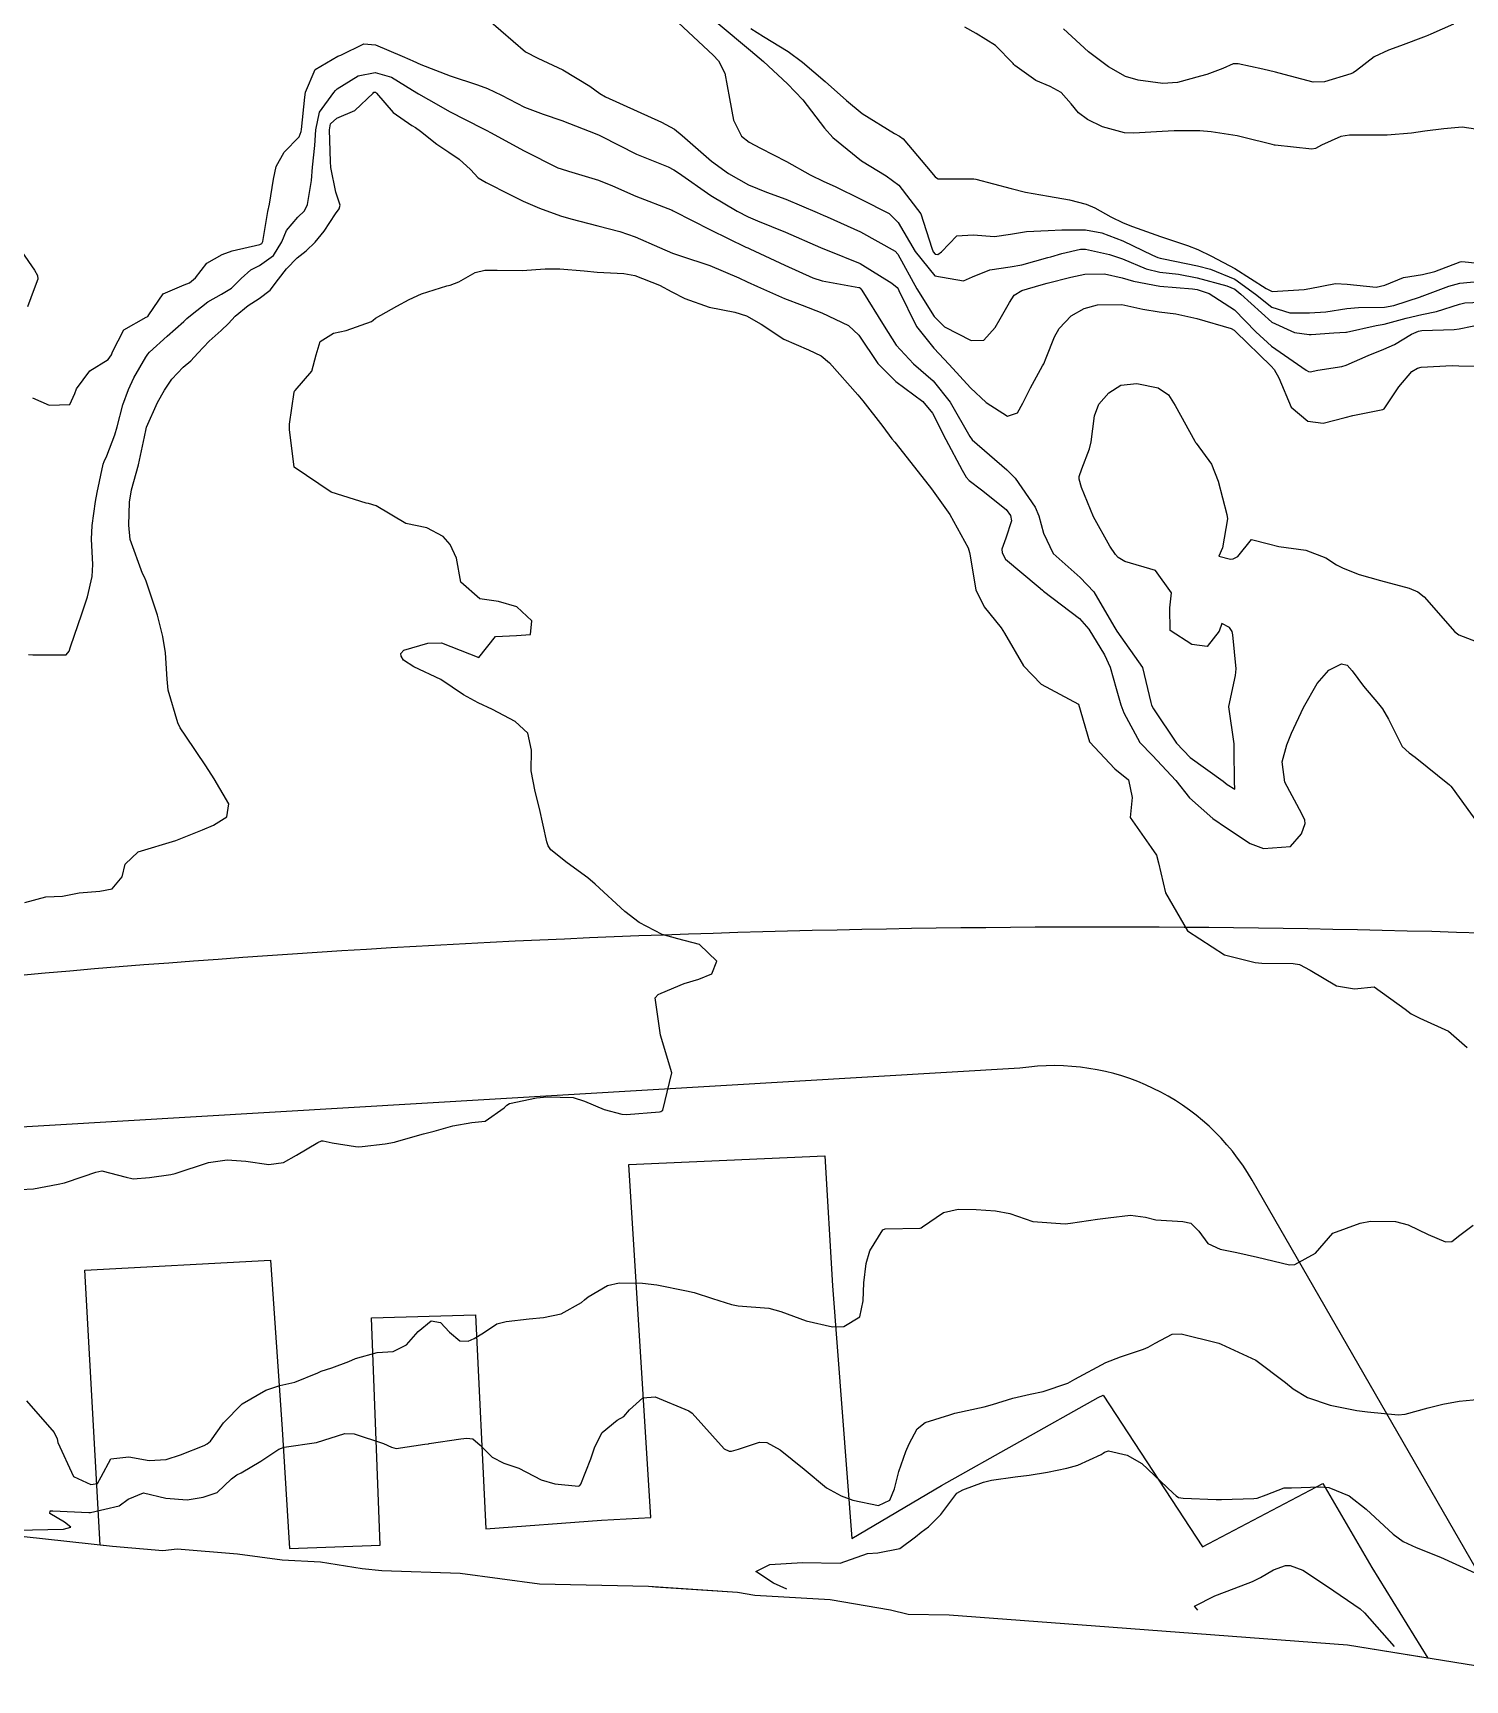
# Model space of a CAD drawing. Header units: metres. Extents: x 286371 to 293043, y 7462578 to 7466404.
# Drawn here: x 292532.9 to 292609.2, y 7462662.9 to 7462750.8 of the extents above; entities that cross this region are included whole.
import ezdxf

# ---------------------------------------------------------------- set-up
doc = ezdxf.new("R2010")
doc.units = ezdxf.units.M
doc.header["$MEASUREMENT"] = 0
for name, color, linetype in [('Area', 45, 'Continuous'), ('Curvas de Nivel 1m', 11, 'Continuous'), ('Curvas de Nivel 5m', 15, 'Continuous'), ('Edificações', 30, 'Continuous'), ('Vias primárias', 230, 'Continuous')]:
    doc.layers.add(name, color=color, linetype=linetype)

msp = doc.modelspace()

# ---------------------------------------------------------------- linework, layer by layer
at = {"layer": 'Area'}
msp.add_polyline3d([(292610.314, 7462663.596, 702.145), (292602.929, 7462664.799, 704.796), (292589.506, 7462665.806, 706.118), (292581.692, 7462666.387, 705.579), (292579.515, 7462666.433, 702.076), (292578.571, 7462666.667, 702.884), (292575.346, 7462667.204, 704.866), (292571.329, 7462667.433, 704.816), (292570.419, 7462667.597, 701.846), (292565.674, 7462667.918, 701.669), (292559.853, 7462668.051, 701.257), (292555.618, 7462668.623, 705.307), (292551.443, 7462668.751, 704.728), (292550.399, 7462668.856, 704.626), (292548.184, 7462669.219, 701.647), (292546.129, 7462669.317, 701.647), (292543.758, 7462669.637, 702.377), (292540.538, 7462669.907, 702.27), (292539.767, 7462669.827, 701.48), (292537.1, 7462670.054, 700.797), (292532.378, 7462670.571, 706.577)], dxfattribs=at)
at = {"layer": 'Curvas de Nivel 1m', "flags": 128}
for points, elevation in [([(292567.271, 7462751.302), (292569.109, 7462749.581), (292569.392, 7462749.27), (292569.738, 7462748.621), (292569.981, 7462747.261), (292570.206, 7462746.108), (292570.632, 7462745.251), (292571.039, 7462744.929), (292571.645, 7462744.625), (292573.024, 7462743.899), (292574.29, 7462743.195), (292575.009, 7462742.845), (292575.614, 7462742.567), (292576.995, 7462741.892), (292578.492, 7462741.132), (292578.977, 7462740.659), (292579.888, 7462739.11), (292580.935, 7462737.802), (292582.452, 7462737.551), (292582.935, 7462737.764), (292583.858, 7462738.133), (292584.943, 7462738.292), (292585.568, 7462738.399), (292586.95, 7462738.781), (292587.123, 7462738.83), (292587.708, 7462738.993), (292588.698, 7462739.238), (292588.958, 7462739.236), (292590.249, 7462738.955), (292590.941, 7462738.716), (292592.197, 7462738.183), (292592.931, 7462738.005), (292593.928, 7462737.891), (292594.926, 7462737.701), (292596.499, 7462737.272), (292596.918, 7462737.101), (292597.252, 7462736.839), (292598.892, 7462735.348), (292600.104, 7462734.796), (292600.883, 7462734.684), (292600.987, 7462734.678), (292602.198, 7462734.765), (292602.84, 7462734.8), (292602.885, 7462734.805), (292604.46, 7462735.161), (292604.892, 7462735.241), (292606.057, 7462735.546), (292606.9, 7462735.748), (292607.68, 7462735.905), (292608.909, 7462736.303), (292609.195, 7462736.375), (292610.911, 7462736.433)], 694), ([(292569.381, 7462751.271), (292571.113, 7462749.823), (292571.794, 7462749.234), (292573.086, 7462748.039), (292573.891, 7462747.202), (292575.051, 7462745.68), (292575.491, 7462745.178), (292577.026, 7462743.941), (292578.333, 7462743.135), (292579.007, 7462742.638), (292580.177, 7462741.107), (292580.775, 7462739.279), (292580.85, 7462739.096), (292580.952, 7462738.964), (292581.095, 7462738.949), (292581.28, 7462739.09), (292582.097, 7462739.948), (292582.968, 7462739.994), (292584.106, 7462739.909), (292584.969, 7462740.032), (292585.817, 7462740.177), (292586.972, 7462740.229), (292587.696, 7462740.271), (292588.973, 7462740.27), (292589.827, 7462740.101), (292590.959, 7462739.675), (292592.535, 7462738.913), (292592.816, 7462738.781), (292592.942, 7462738.747), (292593.121, 7462738.722), (292594.936, 7462738.348), (292595.635, 7462738.163), (292596.926, 7462737.624), (292598.035, 7462736.828), (292598.904, 7462736.146), (292599.863, 7462735.836), (292600.9, 7462735.829), (292601.781, 7462735.891), (292602.904, 7462736.072), (292603.52, 7462736.13), (292604.905, 7462736.142), (292605.4, 7462736.224), (292606.818, 7462736.696), (292606.887, 7462736.723), (292606.915, 7462736.731), (292608.34, 7462737.256), (292608.925, 7462737.421), (292610.054, 7462737.521)], 693), ([(292571.13, 7462751.007), (292571.793, 7462750.565), (292573.112, 7462749.771), (292573.869, 7462749.203), (292575.089, 7462748.177), (292576.224, 7462747.167), (292577.064, 7462746.47), (292578.777, 7462745.4), (292579.046, 7462745.259), (292579.24, 7462745.122), (292580.483, 7462743.642), (292580.945, 7462743.095), (292581.013, 7462743.032), (292581.117, 7462742.989), (292583.013, 7462742.985), (292583.109, 7462742.967), (292585.005, 7462742.459), (292585.761, 7462742.265), (292587, 7462742.051), (292588.12, 7462741.864), (292588.994, 7462741.634), (292589.47, 7462741.443), (292590.319, 7462740.948), (292590.978, 7462740.629), (292591.463, 7462740.439), (292592.964, 7462739.906), (292594.403, 7462739.435), (292594.949, 7462739.218), (292595.678, 7462738.863), (292596.934, 7462738.194), (292598.596, 7462737.142), (292598.916, 7462736.969), (292600.629, 7462737.078), (292600.919, 7462737.127), (292602.29, 7462737.398), (292602.923, 7462737.368), (292604.453, 7462737.199), (292604.923, 7462737.305), (292605.921, 7462737.718), (292606.932, 7462737.884), (292607.582, 7462738.037), (292608.943, 7462738.565), (292609.031, 7462738.575), (292610.94, 7462738.382)], 692), ([(292610.112, 7462745.585), (292609.05, 7462745.735), (292608.074, 7462745.653), (292607.046, 7462745.515), (292606.338, 7462745.411), (292605.043, 7462745.315), (292604.471, 7462745.308), (292603.045, 7462745.311), (292602.57, 7462745.235), (292601.542, 7462744.777), (292601.218, 7462744.594), (292601.031, 7462744.572), (292599.08, 7462744.777), (292599.043, 7462744.784), (292598.909, 7462744.816), (292597.402, 7462745.192), (292597.05, 7462745.268), (292595.668, 7462745.48), (292595.054, 7462745.533), (292593.7, 7462745.541), (292593.053, 7462745.505), (292591.535, 7462745.411), (292591.052, 7462745.443), (292589.867, 7462745.763), (292589.062, 7462746.138), (292588.597, 7462746.504), (292588.203, 7462746.982), (292587.67, 7462747.58), (292587.088, 7462747.9), (292586.313, 7462748.231), (292585.196, 7462749.033), (292585.151, 7462749.08), (292585.106, 7462749.139), (292584.171, 7462750.095), (292583.129, 7462750.733), (292582.534, 7462751.073)], 692), ([(292608.58, 7462751.235), (292607.37, 7462750.691), (292607.206, 7462750.62), (292607.132, 7462750.588), (292605.766, 7462750.073), (292605.121, 7462749.839), (292604.362, 7462749.489), (292603.412, 7462748.75), (292603.228, 7462748.626), (292603.101, 7462748.577), (292601.711, 7462748.159), (292601.094, 7462748.136), (292599.292, 7462748.621), (292599.102, 7462748.674), (292598.421, 7462748.825), (292597.108, 7462749.109), (292596.843, 7462749.114), (292596.285, 7462748.857), (292595.425, 7462748.544), (292595.098, 7462748.461), (292593.864, 7462748.121), (292593.091, 7462748.058), (292591.773, 7462748.245), (292591.097, 7462748.433), (292590.182, 7462748.948), (292589.116, 7462749.746), (292587.791, 7462750.985)], 693), ([(292532.826, 7462731.301), (292533.715, 7462730.916), (292534.821, 7462730.941), (292535.086, 7462731.535), (292535.175, 7462731.789), (292535.885, 7462732.743), (292536.858, 7462733.354), (292537.033, 7462733.59), (292537.096, 7462733.761), (292537.698, 7462734.936), (292538.892, 7462735.598), (292538.976, 7462735.65), (292539.035, 7462735.732), (292539.785, 7462736.847), (292540.918, 7462737.322), (292541.192, 7462737.428), (292541.516, 7462737.696), (292542.129, 7462738.493), (292542.943, 7462738.939), (292543.477, 7462739.136), (292544.952, 7462739.487), (292545.054, 7462739.541), (292545.101, 7462739.642), (292545.373, 7462741.244), (292545.46, 7462741.637), (292545.668, 7462742.97), (292545.82, 7462743.632), (292546.251, 7462744.401), (292547.038, 7462745.214), (292547.149, 7462745.506), (292547.162, 7462745.613), (292547.34, 7462747.34), (292547.384, 7462747.61), (292547.893, 7462748.808), (292549.103, 7462749.524), (292549.149, 7462749.538), (292549.264, 7462749.582), (292550.492, 7462750.188), (292551.115, 7462750.12), (292552.53, 7462749.526), (292552.938, 7462749.354), (292553.101, 7462749.278), (292553.534, 7462749.072), (292555.089, 7462748.48), (292556.544, 7462748.001), (292557.079, 7462747.806), (292557.83, 7462747.443), (292559.065, 7462746.801), (292560.044, 7462746.425), (292561.054, 7462746.088), (292562.92, 7462745.366), (292563.043, 7462745.312), (292563.15, 7462745.255), (292565.029, 7462744.304), (292566.708, 7462743.62), (292567.017, 7462743.47), (292567.261, 7462743.301), (292568.996, 7462742.095), (292570.402, 7462741.253), (292570.98, 7462740.96), (292571.469, 7462740.744), (292572.968, 7462740.137), (292574.829, 7462739.313), (292574.955, 7462739.261), (292575.187, 7462739.181), (292576.944, 7462738.472), (292578.644, 7462737.414), (292578.925, 7462737.191), (292578.974, 7462737.124), (292579.021, 7462737.025), (292579.95, 7462735.109), (292580.871, 7462733.952), (292581.699, 7462733.082), (292582.836, 7462731.831), (292583.664, 7462731.052), (292584.813, 7462730.319), (292585.341, 7462730.501), (292585.626, 7462731.022), (292586.024, 7462731.829), (292586.676, 7462733.007), (292586.736, 7462733.126), (292586.861, 7462733.438), (292587.315, 7462734.561), (292587.553, 7462734.994), (292588.206, 7462735.673), (292588.9, 7462736.07), (292589.598, 7462736.269), (292590.904, 7462736.286), (292592.017, 7462736.039), (292592.899, 7462735.89), (292593.785, 7462735.785), (292594.894, 7462735.539), (292596.729, 7462735.005), (292596.885, 7462734.914), (292596.966, 7462734.843), (292598.857, 7462732.997), (292599.027, 7462732.812), (292599.278, 7462732.377), (292599.92, 7462730.798), (292600.813, 7462730.065), (292601.636, 7462729.948), (292602.816, 7462730.249), (292603.211, 7462730.355), (292604.823, 7462730.684), (292604.851, 7462730.697), (292604.882, 7462730.724), (292605.671, 7462731.883), (292606.36, 7462732.702), (292606.666, 7462732.888), (292606.858, 7462732.944), (292608.508, 7462733.021), (292608.859, 7462733.011), (292610.526, 7462732.973)], 696), ([(292532.621, 7462717.611), (292532.853, 7462717.598), (292534.621, 7462717.605), (292534.783, 7462717.801), (292534.852, 7462718.024), (292535.453, 7462719.782), (292535.761, 7462720.685), (292536.016, 7462721.774), (292536.05, 7462722.418), (292535.972, 7462723.776), (292536.001, 7462724.499), (292536.191, 7462725.773), (292536.271, 7462726.251), (292536.594, 7462727.767), (292536.64, 7462727.903), (292536.781, 7462728.207), (292537.22, 7462729.336), (292537.339, 7462729.756), (292537.65, 7462730.924), (292537.939, 7462731.748), (292538.224, 7462732.363), (292538.86, 7462733.465), (292538.968, 7462733.627), (292539.06, 7462733.732), (292540.005, 7462734.59), (292540.889, 7462735.372), (292541.063, 7462735.53), (292541.243, 7462735.699), (292542.168, 7462736.422), (292542.911, 7462736.833), (292543.435, 7462737.148), (292543.957, 7462737.659), (292544.462, 7462738.121), (292544.935, 7462738.366), (292545.679, 7462738.898), (292546.111, 7462739.627), (292546.365, 7462740.221), (292546.974, 7462740.939), (292547.319, 7462741.27), (292547.495, 7462741.607), (292547.708, 7462742.899), (292547.759, 7462743.603), (292547.88, 7462744.753), (292547.923, 7462745.601), (292548.126, 7462746.531), (292548.885, 7462747.587), (292548.977, 7462747.685), (292549.077, 7462747.776), (292550.188, 7462748.467), (292551.09, 7462748.648), (292551.959, 7462748.409), (292553.077, 7462747.711), (292553.402, 7462747.51), (292554.474, 7462746.905), (292555.06, 7462746.571), (292556.839, 7462745.665), (292557.046, 7462745.564), (292557.251, 7462745.451), (292559.03, 7462744.472), (292560.836, 7462743.577), (292561.016, 7462743.507), (292561.403, 7462743.389), (292563.007, 7462742.904), (292563.751, 7462742.605), (292564.995, 7462742.055), (292566.924, 7462741.305), (292566.984, 7462741.281), (292567.022, 7462741.265), (292568.969, 7462740.259), (292570.861, 7462739.34), (292570.955, 7462739.296), (292571.069, 7462739.243), (292572.941, 7462738.377), (292574.424, 7462737.699), (292574.929, 7462737.535), (292576.887, 7462737.193), (292576.924, 7462737.179), (292576.956, 7462737.154), (292577.036, 7462737.04), (292578.234, 7462735.134), (292578.879, 7462734.108), (292579.794, 7462733.11), (292580.841, 7462732.208), (292581.756, 7462731.08), (292582.797, 7462729.236), (292582.921, 7462729.063), (292584.771, 7462727.474), (292585.221, 7462727.028), (292586.276, 7462725.477), (292586.481, 7462725.008), (292586.72, 7462724.082), (292587.238, 7462722.996), (292588.685, 7462721.717), (292589.404, 7462720.964), (292590.467, 7462719.127), (292590.584, 7462718.945), (292590.643, 7462718.868), (292592.007, 7462716.924), (292592.449, 7462715.053), (292592.483, 7462714.916), (292592.581, 7462714.727), (292593.812, 7462712.896), (292594.543, 7462712.122), (292596.302, 7462710.858), (292596.521, 7462710.695), (292596.923, 7462710.441), (292596.912, 7462710.849), (292596.888, 7462712.51), (292596.885, 7462712.849), (292596.614, 7462714.823), (292596.612, 7462714.854), (292596.96, 7462716.498), (292596.989, 7462716.849), (292596.82, 7462718.673), (292596.781, 7462718.852), (292596.647, 7462719.052), (292596.239, 7462719.272), (292596.083, 7462718.863), (292595.457, 7462718.047), (292594.633, 7462718.153), (292593.47, 7462718.902), (292593.464, 7462720.1), (292593.555, 7462720.901), (292592.692, 7462722.104), (292591.053, 7462722.585), (292590.702, 7462722.782), (292590.558, 7462722.947), (292590.266, 7462723.396), (292589.385, 7462724.965), (292588.757, 7462726.531), (292588.632, 7462726.976), (292588.634, 7462727.109), (292588.772, 7462727.523), (292589.173, 7462728.584), (292589.265, 7462728.967), (292589.436, 7462730.344), (292589.679, 7462730.962), (292590.21, 7462731.577), (292590.84, 7462731.982), (292591.698, 7462732.075), (292592.838, 7462731.843), (292593.387, 7462731.458), (292593.744, 7462730.901), (292594.796, 7462728.985), (292594.836, 7462728.925), (292594.869, 7462728.883), (292595.684, 7462727.773), (292596.042, 7462726.865), (292596.506, 7462725.089), (292596.543, 7462724.857), (292596.262, 7462723.31), (292596.068, 7462722.864), (292596.702, 7462722.701), (292596.839, 7462722.716), (292597.091, 7462722.849), (292597.811, 7462723.745), (292598.714, 7462723.514), (292599.271, 7462723.372), (292600.71, 7462723.189), (292601.776, 7462722.768), (292602.34, 7462722.403), (292602.696, 7462722.224), (292603.553, 7462721.879), (292604.687, 7462721.56), (292606.224, 7462721.158), (292606.678, 7462720.96), (292607.021, 7462720.689), (292608.646, 7462718.818), (292608.861, 7462718.661), (292610.631, 7462717.996)], 697), ([(292532.413, 7462704.398), (292533.532, 7462704.703), (292534.418, 7462704.737), (292535.309, 7462704.902), (292536.422, 7462704.997), (292537.075, 7462705.114), (292537.61, 7462705.757), (292537.767, 7462706.432), (292538.454, 7462707.104), (292540.464, 7462707.704), (292541.895, 7462708.261), (292542.477, 7462708.52), (292543.185, 7462708.962), (292543.3, 7462709.662), (292542.514, 7462710.992), (292542.064, 7462711.681), (292540.994, 7462713.259), (292540.697, 7462713.702), (292540.568, 7462713.967), (292540.056, 7462715.713), (292540.01, 7462716.307), (292539.919, 7462717.715), (292539.771, 7462718.583), (292539.488, 7462719.722), (292538.889, 7462721.523), (292538.789, 7462721.733), (292538.687, 7462721.946), (292538.035, 7462723.745), (292537.956, 7462724.516), (292538.003, 7462725.746), (292538.1, 7462726.398), (292538.473, 7462727.739), (292538.535, 7462727.981), (292538.797, 7462729.233), (292538.885, 7462729.651), (292538.913, 7462729.733), (292539.493, 7462731.055), (292539.87, 7462731.719), (292540.262, 7462732.294), (292540.853, 7462732.935), (292541.276, 7462733.279), (292541.645, 7462733.693), (292542.239, 7462734.318), (292542.882, 7462734.9), (292543.282, 7462735.275), (292543.64, 7462735.663), (292544.329, 7462736.227), (292544.908, 7462736.599), (292545.498, 7462737.053), (292545.943, 7462737.629), (292546.375, 7462738.18), (292546.941, 7462738.761), (292547.412, 7462739.143), (292547.904, 7462739.6), (292548.369, 7462740.188), (292548.977, 7462741.113), (292549.181, 7462741.382), (292549.233, 7462741.581), (292548.994, 7462742.267), (292548.731, 7462743.589), (292548.71, 7462743.898), (292548.652, 7462745.59), (292548.717, 7462745.921), (292549.054, 7462746.224), (292550.004, 7462746.626), (292550.98, 7462747.556), (292551.032, 7462747.598), (292551.075, 7462747.606), (292551.117, 7462747.596), (292551.166, 7462747.553), (292552.046, 7462746.522), (292553.049, 7462745.821), (292553.238, 7462745.712), (292553.516, 7462745.515), (292554.374, 7462744.837), (292555.028, 7462744.397), (292555.573, 7462744.034), (292556.178, 7462743.471), (292556.587, 7462743.042), (292557.004, 7462742.787), (292558.279, 7462742.151), (292558.99, 7462741.789), (292559.852, 7462741.411), (292560.978, 7462741.004), (292561.52, 7462740.842), (292562.971, 7462740.477), (292564.14, 7462740.174), (292564.962, 7462739.889), (292566.246, 7462739.315), (292566.95, 7462739.016), (292567.369, 7462738.877), (292568.94, 7462738.357), (292570.475, 7462737.707), (292570.928, 7462737.498), (292571.48, 7462737.236), (292572.915, 7462736.608), (292573.864, 7462736.246), (292574.904, 7462735.836), (292576.327, 7462735.163), (292576.886, 7462734.646), (292577.9, 7462733.139), (292578.845, 7462732.168), (292580.289, 7462731.102), (292580.815, 7462730.493), (292581.519, 7462729.084), (292582.388, 7462727.452), (292582.611, 7462727.067), (292582.761, 7462726.892), (292583.416, 7462726.393), (292584.739, 7462725.351), (292584.974, 7462725.031), (292585.019, 7462724.741), (292584.716, 7462723.823), (292584.511, 7462723.233), (292584.527, 7462723.037), (292584.699, 7462722.709), (292586.448, 7462721.238), (292586.675, 7462721.051), (292586.731, 7462721.004), (292588.652, 7462719.531), (292589.139, 7462718.967), (292589.983, 7462717.595), (292590.286, 7462716.949), (292590.597, 7462715.806), (292590.855, 7462714.94), (292591.015, 7462714.5), (292591.854, 7462712.925), (292592.544, 7462712.229), (292593.772, 7462710.896), (292594.51, 7462709.973), (292595.745, 7462708.866), (292596.477, 7462708.376), (292597.751, 7462707.549), (292598.461, 7462707.265), (292599.885, 7462707.381), (292600.473, 7462708.059), (292600.667, 7462708.606), (292600.662, 7462708.792), (292600.489, 7462709.125), (292599.591, 7462710.808), (292599.456, 7462711.89), (292599.693, 7462712.807), (292599.94, 7462713.427), (292600.584, 7462714.794), (292601.319, 7462716.068), (292601.928, 7462716.775), (292602.619, 7462717.124), (292602.912, 7462717.052), (292603.189, 7462716.753), (292603.787, 7462715.926), (292604.588, 7462714.987), (292604.791, 7462714.721), (292605.115, 7462714.175), (292605.851, 7462712.708), (292606.219, 7462712.38), (292606.536, 7462712.152), (292608.363, 7462710.667), (292608.445, 7462710.598), (292608.512, 7462710.514), (292609.854, 7462708.644)], 698), ([(292531.747, 7462739.843), (292532.928, 7462738.115), (292533.087, 7462737.822), (292533.105, 7462737.638), (292532.913, 7462737.111), (292532.568, 7462736.161)], 696), ([(292532.183, 7462689.087), (292532.874, 7462689.134), (292534.188, 7462689.378), (292534.538, 7462689.45), (292535.532, 7462689.784), (292536.198, 7462690.023), (292536.514, 7462690.085), (292537.825, 7462689.75), (292538.116, 7462689.669), (292538.193, 7462689.663), (292539.058, 7462689.731), (292540.197, 7462689.888), (292540.438, 7462689.951), (292542.207, 7462690.537), (292543.21, 7462690.668), (292544.208, 7462690.594), (292545.419, 7462690.423), (292546.208, 7462690.529), (292546.901, 7462690.927), (292548.03, 7462691.597), (292548.225, 7462691.684), (292548.321, 7462691.688), (292548.797, 7462691.583), (292550.044, 7462691.381), (292550.221, 7462691.369), (292550.396, 7462691.378), (292551.631, 7462691.533), (292552.132, 7462691.619), (292552.226, 7462691.644), (292553.67, 7462692.065), (292554.235, 7462692.202), (292555.239, 7462692.48), (292556.242, 7462692.66), (292556.961, 7462692.736), (292557.977, 7462693.439), (292558.111, 7462693.582), (292558.258, 7462693.683), (292559.691, 7462693.985), (292560.264, 7462694.038), (292561.656, 7462693.99), (292562.261, 7462693.807), (292563.302, 7462693.359), (292564.249, 7462693.11), (292564.493, 7462693.097), (292566.252, 7462693.233), (292566.322, 7462693.244), (292566.436, 7462693.312), (292566.785, 7462694.796), (292566.908, 7462695.305), (292566.314, 7462697.314), (292566.019, 7462699.319), (292566.179, 7462699.484), (292566.348, 7462699.564), (292567.576, 7462700.076), (292568.359, 7462700.305), (292569.043, 7462700.595), (292569.317, 7462701.27), (292568.387, 7462702.154), (292567.233, 7462702.461), (292566.395, 7462702.686), (292565.176, 7462703.333), (292564.413, 7462703.917), (292562.821, 7462705.369), (292562.439, 7462705.701), (292561.331, 7462706.511), (292560.461, 7462707.206), (292560.323, 7462707.407), (292560.251, 7462707.624), (292559.863, 7462709.414), (292559.618, 7462710.307), (292559.42, 7462711.421), (292559.436, 7462712.525), (292559.241, 7462713.424), (292558.563, 7462714.043), (292557.347, 7462714.678), (292556.578, 7462715.044), (292555.798, 7462715.476), (292554.596, 7462716.281), (292553.163, 7462716.959), (292552.611, 7462717.313), (292552.475, 7462717.527), (292552.467, 7462717.677), (292552.62, 7462717.843), (292553.911, 7462718.223), (292554.625, 7462718.246), (292556.614, 7462717.464), (292557.506, 7462718.576), (292558.632, 7462718.636), (292559.369, 7462718.688), (292559.452, 7462719.422), (292558.655, 7462720.164), (292557.667, 7462720.447), (292556.667, 7462720.591), (292555.663, 7462721.48), (292555.426, 7462722.761), (292555.097, 7462723.489), (292554.72, 7462723.902), (292553.854, 7462724.381), (292552.73, 7462724.609), (292551.153, 7462725.548), (292550.746, 7462725.664), (292550.622, 7462725.681), (292548.754, 7462726.268), (292546.774, 7462727.614), (292546.521, 7462729.619), (292546.528, 7462729.899), (292546.785, 7462731.615), (292546.798, 7462731.652), (292546.835, 7462731.701), (292547.725, 7462732.727), (292547.943, 7462733.598), (292548.157, 7462734.313), (292548.882, 7462734.753), (292549.555, 7462734.903), (292550.891, 7462735.378), (292550.991, 7462735.454), (292551.116, 7462735.551), (292552.253, 7462736.186), (292552.909, 7462736.542), (292553.572, 7462736.857), (292554.921, 7462737.269), (292555.097, 7462737.316), (292555.557, 7462737.485), (292556.418, 7462737.986), (292556.934, 7462738.12), (292557.594, 7462738.112), (292558.934, 7462738.103), (292560.163, 7462738.178), (292560.936, 7462738.175), (292562.23, 7462738.079), (292562.934, 7462738.014), (292564.343, 7462737.933), (292564.931, 7462737.827), (292566.25, 7462737.315), (292566.919, 7462736.953), (292567.604, 7462736.604), (292568.907, 7462736.142), (292570.277, 7462735.88), (292570.9, 7462735.671), (292571.675, 7462735.233), (292572.882, 7462734.441), (292574.203, 7462733.865), (292574.869, 7462733.541), (292575.311, 7462733.178), (292576.83, 7462731.456), (292577.087, 7462731.15), (292578.161, 7462729.776), (292578.639, 7462729.127), (292578.791, 7462728.932), (292580.237, 7462727.102), (292580.754, 7462726.445), (292581.731, 7462725.079), (292582.708, 7462723.303), (292582.781, 7462723.063), (292582.795, 7462722.97), (292583.117, 7462721.058), (292583.558, 7462720.154), (292584.468, 7462719.037), (292584.64, 7462718.752), (292585.66, 7462717.019), (292586.6, 7462716.04), (292588.584, 7462714.974), (292589.185, 7462712.965), (292590.533, 7462711.518), (292591.261, 7462710.933), (292591.455, 7462709.985), (292591.338, 7462708.932), (292592.462, 7462707.32), (292592.746, 7462706.91), (292592.852, 7462706.504), (292593.231, 7462704.902), (292594.394, 7462702.884), (292596.375, 7462701.609), (292598.006, 7462701.193), (292598.369, 7462701.164), (292600.031, 7462701.137), (292600.368, 7462701.086), (292600.939, 7462700.786), (292602.352, 7462699.959), (292603.301, 7462699.799), (292604.351, 7462699.89), (292606.013, 7462698.709), (292606.33, 7462698.463), (292606.796, 7462698.229), (292608.317, 7462697.525), (292609.304, 7462696.659)], 699), ([(292517.879, 7462670.62), (292534.482, 7462670.974), (292534.879, 7462671.079), (292534.538, 7462671.357), (292533.754, 7462671.807), (292533.77, 7462671.953), (292533.916, 7462671.955), (292535.826, 7462671.865), (292535.915, 7462671.868), (292537.446, 7462672.227), (292537.927, 7462672.583), (292538.745, 7462672.919), (292539.928, 7462672.637), (292541.076, 7462672.548), (292541.929, 7462672.685), (292542.68, 7462672.926), (292543.44, 7462673.662), (292543.728, 7462673.877), (292543.949, 7462673.988), (292545.001, 7462674.597), (292545.968, 7462675.241), (292546.239, 7462675.351), (292547.974, 7462675.594), (292549.48, 7462676.073), (292549.982, 7462676.069), (292551.545, 7462675.541), (292551.971, 7462675.343), (292552.215, 7462675.286), (292553.737, 7462675.508), (292553.942, 7462675.537), (292553.975, 7462675.543), (292555.665, 7462675.793), (292555.98, 7462675.839), (292556.307, 7462675.796), (292556.697, 7462675.46), (292557.329, 7462674.811), (292557.96, 7462674.498), (292558.754, 7462674.227), (292559.947, 7462673.602), (292560.672, 7462673.394), (292561.942, 7462673.27), (292562.014, 7462673.302), (292562.059, 7462673.373), (292562.597, 7462674.733), (292562.803, 7462675.362), (292563.201, 7462676.141), (292563.996, 7462676.786), (292564.355, 7462676.983), (292564.658, 7462677.335), (292565.358, 7462677.981), (292566.015, 7462678.042), (292567.816, 7462677.287), (292568.002, 7462677.158), (292569.694, 7462675.259), (292569.972, 7462675.142), (292570.085, 7462675.14), (292570.471, 7462675.247), (292571.589, 7462675.621), (292571.98, 7462675.605), (292572.678, 7462675.214), (292573.959, 7462674.176), (292575.165, 7462673.176), (292575.938, 7462672.764), (292576.564, 7462672.526), (292577.931, 7462672.237), (292578.53, 7462672.531), (292578.786, 7462673.122), (292579.019, 7462674.058), (292579.392, 7462675.113), (292579.555, 7462675.536), (292579.992, 7462676.325), (292580.425, 7462676.67), (292581.731, 7462677.079), (292581.94, 7462677.14), (292582.005, 7462677.155), (292583.566, 7462677.496), (292584.013, 7462677.623), (292585.084, 7462677.963), (292586.021, 7462678.177), (292586.701, 7462678.327), (292588.031, 7462678.772), (292588.391, 7462678.977), (292590.048, 7462679.869), (292590.823, 7462680.162), (292592.059, 7462680.584), (292592.297, 7462680.675), (292592.685, 7462680.905), (292593.58, 7462681.384), (292594.072, 7462681.4), (292596.008, 7462680.912), (292596.065, 7462680.896), (292596.204, 7462680.852), (292598.051, 7462679.985), (292599.624, 7462678.801), (292600.027, 7462678.457), (292600.807, 7462677.994), (292602.006, 7462677.592), (292603.435, 7462677.31), (292604.002, 7462677.234), (292605.637, 7462677.072), (292606, 7462677.102), (292607.24, 7462677.451), (292608.009, 7462677.64), (292608.877, 7462677.796), (292610.013, 7462677.91)], 701), ([(292573.034, 7462667.774), (292572.336, 7462668.1), (292571.394, 7462668.726), (292572.134, 7462669.095), (292573.884, 7462669.194), (292575.884, 7462669.164), (292577.349, 7462669.686), (292577.893, 7462669.709), (292579.059, 7462669.955), (292579.906, 7462670.578), (292580.197, 7462670.813), (292580.602, 7462671.094), (292581.253, 7462671.756), (292581.938, 7462672.691), (292582.11, 7462672.904), (292582.428, 7462673.067), (292583.524, 7462673.478), (292583.952, 7462673.594), (292585.217, 7462673.764), (292585.957, 7462673.854), (292586.941, 7462674.019), (292587.963, 7462674.225), (292588.549, 7462674.392), (292589.793, 7462674.957), (292589.898, 7462675.033), (292589.976, 7462675.089), (292590.185, 7462675.158), (292591.194, 7462674.93), (292591.965, 7462674.48), (292593.642, 7462672.89), (292593.793, 7462672.749), (292593.931, 7462672.668), (292594.176, 7462672.635), (292595.93, 7462672.555), (292596.216, 7462672.564), (292597.931, 7462672.611), (292598.119, 7462672.634), (292598.593, 7462672.815), (292599.558, 7462673.182), (292599.94, 7462673.18), (292601.483, 7462673.23), (292601.941, 7462673.197), (292603.022, 7462672.748), (292603.924, 7462672.053), (292605.364, 7462670.713), (292605.898, 7462670.324), (292606.585, 7462670.002), (292607.886, 7462669.49), (292609.729, 7462668.647)], 702), ([(292594.954, 7462666.654), (292594.769, 7462666.876), (292595.853, 7462667.426), (292596.89, 7462667.808), (292597.865, 7462668.193), (292598.292, 7462668.394), (292598.994, 7462668.808), (292599.629, 7462669.047), (292599.878, 7462669.047), (292600.548, 7462668.784), (292601.861, 7462667.926), (292603.602, 7462666.738), (292603.841, 7462666.521), (292605.414, 7462664.714)], 703)]:
    msp.add_lwpolyline(points, dxfattribs=dict(at, elevation=elevation))
at = {"layer": 'Curvas de Nivel 5m', "flags": 128}
for points, elevation in [([(292557.134, 7462751.454), (292559.109, 7462749.761), (292559.764, 7462749.415), (292561.095, 7462748.797), (292562.533, 7462747.922), (292563.076, 7462747.527), (292563.371, 7462747.36), (292565.063, 7462746.582), (292566.363, 7462746.006), (292567.049, 7462745.627), (292567.457, 7462745.298), (292569.024, 7462743.927), (292569.931, 7462743.261), (292571.005, 7462742.655), (292571.959, 7462742.271), (292572.994, 7462741.9), (292574.666, 7462741.189), (292574.982, 7462741.047), (292575.199, 7462740.963), (292576.969, 7462740.162), (292578.81, 7462739.127), (292578.952, 7462738.959), (292579.969, 7462737.109), (292580.902, 7462735.635), (292581.451, 7462735.086), (292582.874, 7462734.365), (292583.552, 7462734.377), (292584.146, 7462735.046), (292584.418, 7462735.518), (292584.911, 7462736.396), (292585.17, 7462736.78), (292585.577, 7462737.025), (292586.602, 7462737.328), (292586.922, 7462737.41), (292588.183, 7462737.732), (292588.932, 7462737.892), (292589.97, 7462737.922), (292590.925, 7462737.706), (292591.515, 7462737.525), (292592.919, 7462737.262), (292594.677, 7462737.118), (292594.917, 7462737.076), (292595.55, 7462736.865), (292596.901, 7462736), (292598.05, 7462734.827), (292598.873, 7462734.068), (292600.726, 7462732.786), (292600.853, 7462732.704), (292600.945, 7462732.691), (292601.35, 7462732.777), (292602.633, 7462732.982), (292602.859, 7462733.052), (292604.041, 7462733.563), (292604.872, 7462733.893), (292605.436, 7462734.155), (292606.337, 7462734.703), (292606.717, 7462734.867), (292606.887, 7462734.894), (292608.611, 7462734.946), (292608.889, 7462734.984), (292610.276, 7462735.261)], 695), ([(292532.513, 7462677.827), (292533.989, 7462676.141), (292534.137, 7462675.802), (292534.183, 7462675.598), (292535.013, 7462673.788), (292535.938, 7462673.355), (292536.295, 7462673.412), (292536.485, 7462673.766), (292536.994, 7462674.724), (292537.96, 7462674.837), (292539.039, 7462674.648), (292539.959, 7462674.692), (292540.725, 7462674.941), (292541.97, 7462675.445), (292542.13, 7462675.524), (292542.314, 7462675.679), (292543.005, 7462676.653), (292544.004, 7462677.654), (292545.268, 7462678.383), (292546.019, 7462678.642), (292546.82, 7462678.815), (292548.03, 7462679.314), (292548.223, 7462679.4), (292548.791, 7462679.583), (292549.696, 7462679.913), (292550.042, 7462680.087), (292551.201, 7462680.393), (292552.048, 7462680.46), (292552.768, 7462680.809), (292553.382, 7462681.515), (292554.073, 7462682.095), (292554.573, 7462681.996), (292555.055, 7462681.485), (292555.606, 7462681.022), (292556.057, 7462681.004), (292556.381, 7462681.138), (292556.879, 7462681.452), (292557.589, 7462681.924), (292558.073, 7462682.048), (292559.303, 7462682.188), (292560.077, 7462682.263), (292561.015, 7462682.456), (292562.089, 7462683.065), (292562.255, 7462683.209), (292562.452, 7462683.369), (292563.48, 7462683.977), (292564.106, 7462684.115), (292565.342, 7462684.089), (292566.104, 7462684.009), (292567.697, 7462683.694), (292568.099, 7462683.591), (292569.086, 7462683.27), (292570.089, 7462682.95), (292570.45, 7462682.888), (292572.087, 7462682.755), (292572.718, 7462682.582), (292574.077, 7462682.088), (292575.476, 7462681.77), (292576.073, 7462681.778), (292576.926, 7462682.308), (292577.105, 7462683.149), (292577.144, 7462684.113), (292577.279, 7462685.147), (292577.461, 7462685.818), (292578.151, 7462686.938), (292578.284, 7462687), (292580.153, 7462687.024), (292580.209, 7462687.047), (292580.266, 7462687.103), (292581.386, 7462687.866), (292582.169, 7462688.042), (292583.13, 7462688.016), (292584.168, 7462687.956), (292584.939, 7462687.802), (292586.16, 7462687.391), (292587.874, 7462687.263), (292588.159, 7462687.303), (292589.603, 7462687.512), (292590.164, 7462687.586), (292591.371, 7462687.721), (292592.164, 7462687.609), (292592.721, 7462687.465), (292594.161, 7462687.381), (292594.586, 7462687.303), (292595.002, 7462686.872), (292595.492, 7462686.212), (292596.14, 7462685.907), (292597.026, 7462685.729), (292598.134, 7462685.48), (292599.848, 7462685.079), (292600.129, 7462685.092), (292601.228, 7462685.687), (292602.154, 7462686.764), (292603.615, 7462687.29), (292604.164, 7462687.394), (292605.494, 7462687.385), (292606.162, 7462687.213), (292607.23, 7462686.688), (292608.149, 7462686.307), (292608.497, 7462686.321), (292608.92, 7462686.663), (292609.628, 7462687.186)], 700)]:
    msp.add_lwpolyline(points, dxfattribs=dict(at, elevation=elevation))
at = {"layer": 'Edificações'}
msp.add_lwpolyline([(292566.033, 7462667.893), (292565.674, 7462667.918), (292559.853, 7462668.051), (292555.618, 7462668.623), (292551.443, 7462668.751), (292550.399, 7462668.856), (292548.184, 7462669.219), (292546.129, 7462669.317), (292543.758, 7462669.637), (292540.538, 7462669.907), (292539.767, 7462669.827), (292537.1, 7462670.054), (292536.427, 7462670.127), (292535.608, 7462684.787), (292545.517, 7462685.318), (292546.144, 7462676.305), (292546.339, 7462673.125), (292546.521, 7462669.956), (292551.369, 7462670.133), (292550.892, 7462682.248), (292556.439, 7462682.415), (292556.992, 7462670.988), (292563.16, 7462671.466), (292565.791, 7462671.598), (292564.616, 7462690.429), (292575.068, 7462690.884), (292575.472, 7462683.96), (292576.506, 7462670.487)], dxfattribs=at)
at = {"layer": 'Edificações', "elevation": 703.257}
msp.add_lwpolyline([(292576.506, 7462670.487), (292581.294, 7462673.312), (292589.633, 7462677.994), (292589.911, 7462678.123), (292595.199, 7462670.041), (292601.621, 7462673.409), (292604.23, 7462668.932), (292607.217, 7462664.1), (292602.929, 7462664.799), (292589.506, 7462665.806), (292589.506, 7462665.806), (292581.692, 7462666.387), (292579.515, 7462666.433), (292578.571, 7462666.667), (292575.346, 7462667.204), (292571.329, 7462667.433), (292570.419, 7462667.597), (292566.033, 7462667.893)], dxfattribs=at)
at = {"layer": 'Vias primárias'}
msp.add_lwpolyline([(292898.411, 7462679.05), (292872.888, 7462687.227, 0.063568), (292824.561, 7462696.176, 0.017395), (292721.711, 7462698.371), (292615.357, 7462702.575, 0.032702), (292530.868, 7462700.388, -0.008555), (292465.279, 7462695.516)], format="xyb", dxfattribs=at)
at = {"layer": 'Vias primárias', "elevation": 702.676}
msp.add_lwpolyline([(292613.079, 7462663.151), (292597.841, 7462689.593, 0.308578), (292585.472, 7462695.558), (292505.75, 7462690.854), (292486.307, 7462689.684), (292478.171, 7462689.195), (292475.854, 7462688.967, 0.468549), (292470.592, 7462681.215), (292472.771, 7462662.932)], format="xyb", dxfattribs=at)

doc.saveas('drawing.dxf')
